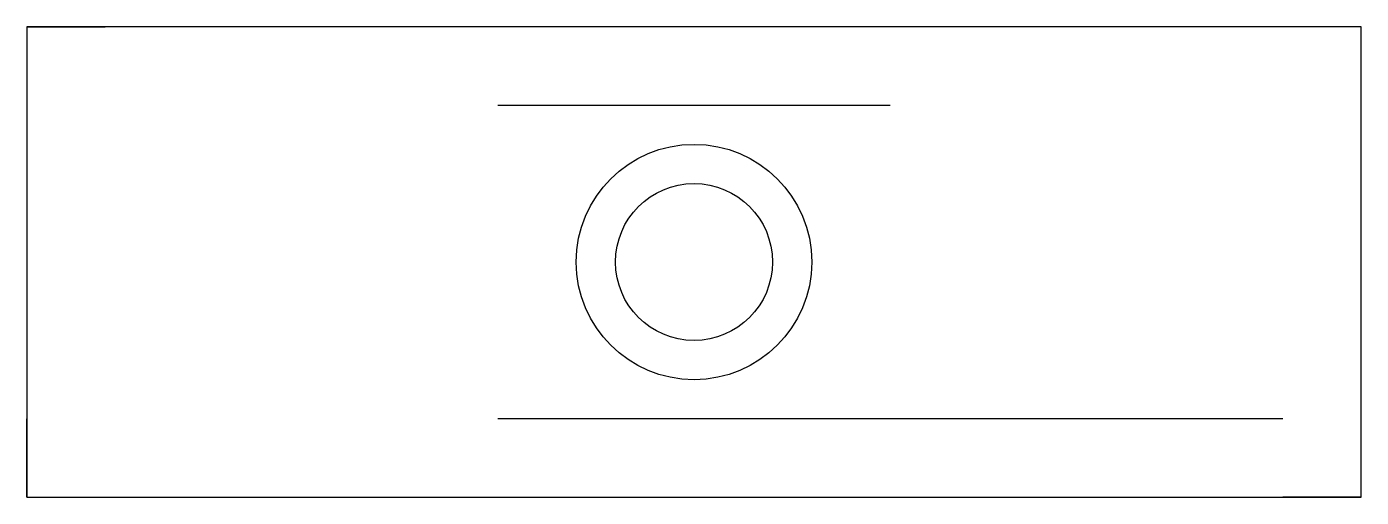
# Model space of a CAD drawing. Header units: millimetres. Extents: x 2065.8 to 2150.8, y 1496.7 to 1526.7.
import ezdxf

# ---------------------------------------------------------------- set-up
doc = ezdxf.new("R2010")
doc.units = ezdxf.units.MM

msp = doc.modelspace()

# ---------------------------------------------------------------- linework, layer by layer
for p, q in [((2065.78, 1526.661), (2065.78, 1521.661)), ((2065.78, 1526.661), (2070.78, 1526.661)), ((2150.78, 1526.661), (2145.78, 1526.661)), ((2095.78, 1521.661, 30), (2120.78, 1521.661, 30)), ((2065.78, 1496.661), (2065.78, 1501.661)), ((2145.78, 1501.661, 30), (2095.78, 1501.661, 30)), ((2065.78, 1496.661), (2070.78, 1496.661)), ((2150.78, 1496.661), (2145.78, 1496.661))]:
    msp.add_line(p, q)
msp.add_lwpolyline([(2150.78, 1526.661), (2065.78, 1526.661), (2065.78, 1496.661), (2150.78, 1496.661)], close=True)
for centre, radius in [((2108.28, 1511.661, 15), 7.5), ((2108.28, 1511.661), 5)]:
    msp.add_circle(centre, radius)

doc.saveas('drawing.dxf')
